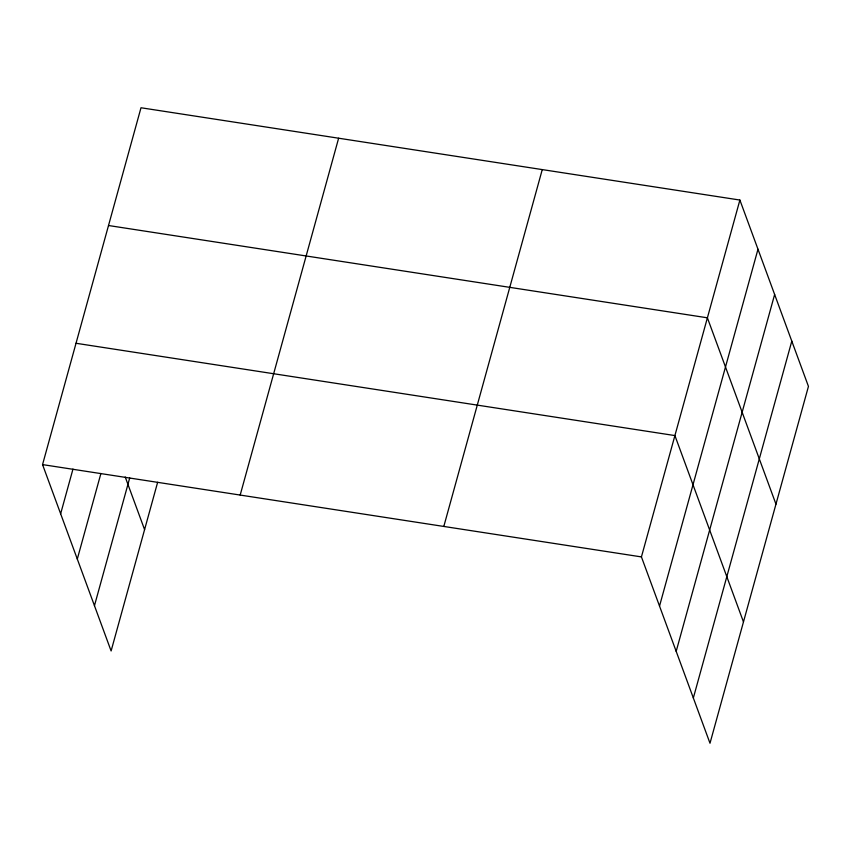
<?xml version="1.0" encoding="UTF-8"?>
<svg xmlns="http://www.w3.org/2000/svg" width="851" height="851" viewBox="0 0 851 851"><rect width="100%" height="100%" fill="white"/><g stroke="black" fill="none" stroke-linecap="round" stroke-linejoin="round"><path stroke-width="1.28" d="M157.648 482.262L111.109 650.951L42.55 464.603L141 107.758L739.891 200.049L808.45 386.397L710 743.242L641.431 556.905L739.891 200.049M60.644 513.781L72.973 469.082M77.303 559.054L100.907 473.475M94.461 605.689L129.703 477.954M240.184 495.059L338.634 138.213M443.807 526.439L542.257 169.594M659.525 606.082L757.986 249.226M676.183 651.345L774.633 294.499M693.342 697.98L791.792 341.134M108.513 225.515L707.394 317.806L775.963 504.154M76.026 343.272L674.907 435.574L743.466 621.911M42.55 464.603L641.431 556.905M125.225 476.996L144.585 529.62"/></g></svg>
